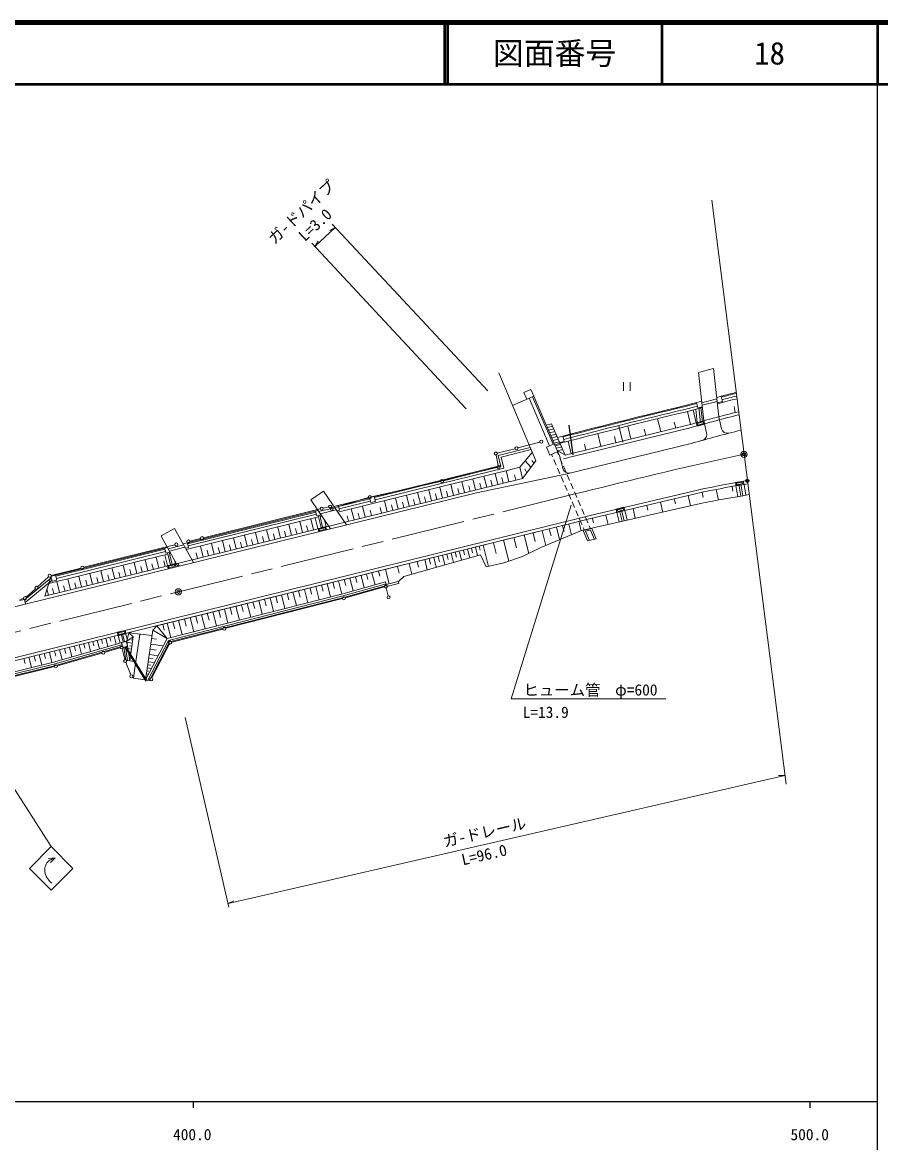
# Model space of a CAD drawing. Units: millimetres, scale not verified. Extents: x 40000 to 680000, y 20000 to 380000.
# Drawn here: x 440295 to 579500, y 198357 to 380000 of the extents above; entities that cross this region are included whole.
import ezdxf
from ezdxf.enums import TextEntityAlignment as Align

# ---------------------------------------------------------------- set-up
doc = ezdxf.new("R2010")
doc.units = ezdxf.units.MM
doc.header["$LTSCALE"] = 1000
doc.header["$PDMODE"] = 32
doc.header["$PDSIZE"] = 500
doc.linetypes.add('CHAIN', pattern=[18.5, 12, -1.5, 3.5, -1.5])
for name, color, linetype, lineweight in [('M-BGD', 7, 'Continuous', 13), ('M-BMK', 2, 'CHAIN', 13), ('M-BMK-ROW', 30, 'Continuous', 13), ('M-BMK-SRVR', 3, 'Continuous', 13), ('M-STR-HTXT', 7, 'Continuous', 13), ('M-STR-STRC', 7, 'Continuous', 13), ('M-TTL', 2, 'Continuous', 140), ('M-TTL-BAND', 7, 'Continuous', 25), ('M-TTL-LINE', 7, 'Continuous', 50)]:
    doc.layers.add(name, color=color, linetype=linetype, lineweight=lineweight)
doc.layers.add('M-OTRS', color=6, linetype='Continuous')
doc.layers.add('M-TTL-TXT', color=7, linetype='Continuous')
doc.styles.add('ＭＳ ゴシック', font='')
doc.styles.get('ＭＳ ゴシック').set_extended_font_data('MS Gothic')

msp = doc.modelspace()

# ---------------------------------------------------------------- linework, layer by layer
at = {"layer": 'M-BGD'}
for p, q in [((549944, 323244), (552382, 323899)), ((553270, 316061), (552382, 323899)), ((523553, 308916), (517593, 323160)), ((537812, 321651), (537812, 320251)), ((538862, 320251), (538862, 321651)), ((550833, 315407), (549944, 323244)), ((521656, 320006), (522756, 320483)), ((522133, 318907), (521656, 320006)), ((523232, 319384), (522756, 320483)), ((519796, 317895), (523232, 319384)), ((525815, 311363), (522481, 319058)), ((526365, 311601), (523030, 319296)), ((527202, 310223), (523232, 319384)), ((547563, 317821), (549062, 318206)), ((547601, 317676), (549685, 318212)), ((549062, 318206), (549932, 318430)), ((549647, 318357), (549871, 317487)), ((549932, 318430), (550474, 318570)), ((550502, 318319), (552943, 318947)), ((550548, 317919), (552989, 318547)), ((553618, 319382), (552915, 319198)), ((553845, 318512), (553017, 318296)), ((553618, 319382), (553845, 318512)), ((547710, 317250), (549794, 317787)), ((547820, 316825), (550591, 317538)), ((548689, 314798), (548171, 316915)), ((549574, 315060), (549103, 317155)), ((549767, 315110), (549523, 317263)), ((549871, 317487), (550576, 317668)), ((550271, 315095), (549996, 317519)), ((550592, 315185), (550318, 317602)), ((553691, 314107), (553270, 316061)), ((555730, 317723), (555933, 316746)), ((525258, 314708), (526143, 314926)), ((525439, 314290), (526324, 314508)), ((528354, 309825), (526143, 314926)), ((548203, 314673), (529656, 310147)), ((537697, 311944), (537055, 314578)), ((538982, 312464), (538474, 314541)), ((543833, 313641), (543321, 315736)), ((546260, 314224), (546023, 315194)), ((549582, 315058), (550833, 315407)), ((549730, 314529), (549582, 315058)), ((549730, 314529), (550980, 314878)), ((549767, 314954), (550729, 315223)), ((549834, 314714), (549767, 314954)), ((549834, 314714), (550796, 314982)), ((550796, 314982), (550729, 315223)), ((550980, 314878), (550833, 315407)), ((551267, 313456), (550833, 315407)), ((525621, 313872), (526505, 314090)), ((525802, 313454), (526686, 313672)), ((525983, 313036), (526867, 313254)), ((526164, 312618), (527049, 312836)), ((527102, 312713), (527941, 312930)), ((528166, 312060), (527941, 312930)), ((548386, 314204), (529774, 309662)), ((534135, 311269), (533632, 313326)), ((536560, 311862), (536322, 312831)), ((541406, 313057), (541169, 314027)), ((517468, 309796), (522650, 311074)), ((522799, 310719), (517928, 309518)), ((525284, 311133), (526567, 311689)), ((525840, 309850), (525284, 311133)), ((526345, 312199), (527230, 312418)), ((526526, 311781), (527411, 312000)), ((526708, 311363), (527592, 311582)), ((526889, 310945), (527773, 311164)), ((527070, 310527), (527954, 310746)), ((527464, 311878), (528166, 312060)), ((529293, 310053), (528795, 312089)), ((548978, 311779), (530366, 307237)), ((531713, 310666), (531476, 311636)), ((517908, 308011), (517468, 309796)), ((517928, 309518), (518368, 307733)), ((522995, 310249), (520988, 307865)), ((523553, 308916), (521430, 306068)), ((522777, 307875), (521857, 308898)), ((523266, 308530), (522911, 308939)), ((525840, 309850), (527122, 310406)), ((526115, 309969), (526285, 309576)), ((526484, 309117), (526882, 308199)), ((527031, 310366), (527251, 309858)), ((527070, 310527), (528452, 309849)), ((527469, 309606), (527202, 310223)), ((527450, 309399), (527848, 308481)), ((527469, 309606), (527948, 307668)), ((528061, 309238), (529766, 309660)), ((528354, 309825), (529646, 310144)), ((517874, 308157), (508313, 305798)), ((508349, 305652), (517908, 308011)), ((518368, 307733), (508440, 305283)), ((508559, 304798), (518905, 307351)), ((519203, 305519), (518760, 307315)), ((518905, 307351), (520988, 307865)), ((521430, 306068), (520988, 307865)), ((522095, 306959), (521780, 307593)), ((527081, 307741), (527478, 306823)), ((528046, 308023), (528444, 307105)), ((528659, 306815), (530364, 307237)), ((443933, 286958), (521430, 306068)), ((508313, 305798), (497231, 303063)), ((497407, 302952), (508349, 305652)), ((508440, 305283), (497498, 302583)), ((512021, 303748), (511578, 305543)), ((513816, 304191), (513373, 305986)), ((528661, 306816), (513975, 303715)), ((514714, 304412), (514492, 305310)), ((515611, 304633), (515169, 306429)), ((516509, 304855), (516288, 305753)), ((517407, 305076), (516964, 306872)), ((518305, 305298), (518083, 306195)), ((520323, 305795), (520109, 306659)), ((527677, 306364), (528075, 305447)), ((528643, 306646), (529041, 305729)), ((529239, 305270), (529637, 304353)), ((555964, 305410), (557242, 305633)), ((556058, 304869), (555964, 305410)), ((556137, 305288), (557121, 305460)), ((556180, 305042), (556137, 305288)), ((556180, 305042), (557163, 305214)), ((557163, 305214), (557121, 305460)), ((557337, 305092), (557242, 305633)), ((427443, 282377), (513975, 303715)), ((487057, 302565), (489125, 303971)), ((489125, 303971), (489128, 303973)), ((489125, 303971), (492842, 298504)), ((496909, 301923), (508559, 304798)), ((504844, 301978), (504402, 303772)), ((506638, 302421), (506195, 304214)), ((507535, 302642), (507314, 303539)), ((508432, 302863), (507989, 304657)), ((509329, 303084), (509108, 303981)), ((510226, 303306), (509784, 305100)), ((511124, 303527), (510902, 304424)), ((512918, 303969), (512697, 304867)), ((528274, 304988), (528671, 304070)), ((528870, 303612), (529268, 302694)), ((529836, 303894), (530233, 302976)), ((550699, 304369), (532152, 299965)), ((550814, 303883), (532267, 299479)), ((550537, 303818), (550728, 302986)), ((552820, 304273), (553213, 302555)), ((555546, 303966), (555405, 304752)), ((556349, 303111), (556043, 304866)), ((556058, 304869), (557337, 305092)), ((556841, 303195), (556509, 305100)), ((557166, 303251), (556834, 305156)), ((557658, 303334), (557352, 305093)), ((487057, 302565), (490253, 297865)), ((496746, 302943), (490818, 301481)), ((491435, 300572), (496909, 301923)), ((491530, 301657), (491724, 300881)), ((491583, 301445), (491546, 301590)), ((491566, 301511), (496630, 302761)), ((496721, 302392), (491658, 301142)), ((495879, 299768), (495437, 301560)), ((496594, 302906), (497371, 303098)), ((496786, 302129), (496594, 302906)), ((497563, 302321), (496786, 302129)), ((497371, 303098), (497563, 302321)), ((499464, 300652), (499022, 302444)), ((500361, 300873), (500139, 301769)), ((501257, 301094), (500815, 302887)), ((502154, 301315), (501933, 302211)), ((503050, 301536), (502608, 303329)), ((503947, 301757), (503726, 302654)), ((505741, 302199), (505520, 303096)), ((529466, 302235), (529864, 301318)), ((530432, 302517), (530830, 301600)), ((530960, 297590), (550307, 302013)), ((541566, 301680), (541747, 300889)), ((543788, 302210), (544155, 300607)), ((546031, 302744), (546217, 301932)), ((548274, 303279), (548650, 301634)), ((466363, 295450), (488229, 300842)), ((466883, 294518), (488338, 299808)), ((467071, 295470), (487892, 300605)), ((467162, 295101), (487986, 300237)), ((487891, 300609), (487855, 300750)), ((488002, 300177), (487891, 300609)), ((488002, 300177), (488056, 299966)), ((488382, 300053), (488056, 299966)), ((488284, 300027), (488808, 297902)), ((490938, 301303), (488348, 300666)), ((488382, 300053), (488707, 300139)), ((488525, 300091), (489050, 297962)), ((488847, 299933), (488580, 299868)), ((491178, 300951), (488588, 300313)), ((491298, 300775), (491724, 300881)), ((491449, 301361), (491449, 301361)), ((493191, 299105), (492970, 300001)), ((494087, 299326), (493645, 301118)), ((494983, 299547), (494762, 300443)), ((496918, 300024), (496697, 300920)), ((498568, 300431), (498347, 301327)), ((530063, 300859), (530460, 299941)), ((530456, 299546), (532160, 299967)), ((531029, 301141), (531426, 300224)), ((531625, 299765), (532023, 298847)), ((534939, 300101), (535287, 298579)), ((536610, 301069), (537870, 301380)), ((536741, 300536), (536610, 301069)), ((537107, 298995), (536725, 300538)), ((536741, 300536), (538001, 300847)), ((536791, 300959), (537760, 301199)), ((536851, 300717), (536791, 300959)), ((536851, 300717), (537820, 300957)), ((537593, 299107), (537211, 300653)), ((537915, 299180), (537532, 300729)), ((537820, 300957), (537760, 301199)), ((538001, 300847), (537870, 301380)), ((538401, 299291), (538017, 300845)), ((539344, 301151), (539701, 299588)), ((429358, 274609), (530455, 299539)), ((429478, 274124), (530575, 299054)), ((462126, 282175), (530575, 299054)), ((462781, 296736), (464964, 297955)), ((468069, 292395), (464964, 297955)), ((482147, 296381), (481705, 298173)), ((483938, 296823), (483497, 298614)), ((484834, 297044), (484613, 297940)), ((485730, 297265), (485288, 299056)), ((486625, 297486), (486404, 298381)), ((487521, 297707), (487079, 299498)), ((487809, 299678), (488243, 297918)), ((488398, 297956), (488243, 297918)), ((488252, 297920), (488380, 297403)), ((488398, 297956), (489369, 298195)), ((488434, 297810), (489405, 298050)), ((489283, 299292), (489542, 298238)), ((489369, 298195), (489542, 298238)), ((489465, 297807), (489405, 298050)), ((489514, 298231), (489642, 297715)), ((526930, 298125), (527438, 296129)), ((527928, 298379), (528164, 297453)), ((528926, 298633), (529360, 296926)), ((530575, 299061), (532280, 299483)), ((530575, 299061), (530914, 297580)), ((530575, 299061), (530914, 297580)), ((530659, 299483), (531057, 298565)), ((531256, 298106), (531453, 297651)), ((531256, 297606), (532642, 297923)), ((532222, 298388), (532443, 297878)), ((532642, 297923), (533367, 296246)), ((532757, 299581), (532929, 298830)), ((462854, 296605), (462781, 296736)), ((465309, 292210), (462854, 296605)), ((474982, 294614), (474540, 296406)), ((476773, 295056), (476331, 296848)), ((477669, 295277), (477448, 296173)), ((478564, 295498), (478123, 297289)), ((479460, 295719), (479239, 296614)), ((480356, 295940), (479914, 297731)), ((481251, 296160), (481030, 297056)), ((483043, 296602), (482822, 297498)), ((488494, 297567), (488434, 297810)), ((488494, 297567), (489465, 297807)), ((520011, 296449), (520426, 294816)), ((521671, 296858), (522426, 293885)), ((523141, 297162), (523474, 295851)), ((530960, 297590), (524397, 294868)), ((524595, 297532), (525189, 295196)), ((525763, 297828), (526038, 296745)), ((531256, 297606), (531981, 295929)), ((531633, 297488), (532425, 297669)), ((532279, 295997), (531633, 297488)), ((531981, 295929), (533367, 296246)), ((533071, 296178), (532425, 297669)), ((445683, 290351), (463846, 294830)), ((445720, 290205), (463425, 294571)), ((463416, 294608), (463389, 294717)), ((463546, 294081), (463416, 294608)), ((463950, 294644), (466466, 295265)), ((464152, 294282), (466669, 294902)), ((466770, 294721), (467228, 294834)), ((466770, 294721), (467228, 294834)), ((467072, 295465), (467035, 295616)), ((467072, 295465), (467212, 294897)), ((467212, 294897), (467228, 294834)), ((469608, 293289), (469166, 295081)), ((470503, 293510), (470282, 294406)), ((471399, 293731), (470957, 295522)), ((472295, 293952), (472074, 294848)), ((473190, 294173), (472749, 295964)), ((474086, 294394), (473865, 295289)), ((475877, 294835), (475656, 295731)), ((511833, 294432), (512033, 293647)), ((512492, 294595), (512851, 293181)), ((513134, 294753), (513327, 293993)), ((513776, 294911), (514125, 293540)), ((514402, 295066), (514562, 294436)), ((515028, 295220), (515900, 291790)), ((516690, 295630), (517137, 293871)), ((518352, 296040), (519216, 292637)), ((524397, 294868), (521416, 293381)), ((444577, 289017), (463383, 293655)), ((445811, 289836), (463516, 294202)), ((460642, 291078), (460200, 292870)), ((462433, 291520), (461992, 293311)), ((463476, 291777), (463255, 292673)), ((463911, 293785), (463383, 293655)), ((463383, 293655), (463813, 291912)), ((463546, 294081), (463582, 293935)), ((463582, 293935), (464253, 294101)), ((463582, 293935), (464253, 294101)), ((463857, 294003), (464377, 291896)), ((464100, 294063), (464619, 291956)), ((464367, 293897), (464154, 293845)), ((464966, 292825), (465112, 292232)), ((467490, 293489), (467466, 293475)), ((468712, 293068), (468491, 293964)), ((514599, 293673), (502140, 290169)), ((504327, 292581), (504562, 291657)), ((505554, 292884), (505970, 291246)), ((506284, 293064), (506511, 292169)), ((507013, 293244), (507418, 291653)), ((507725, 293419), (507945, 292553)), ((508436, 293594), (508829, 292050)), ((509129, 293765), (509342, 292927)), ((509823, 293936), (510204, 292437)), ((510498, 294103), (510705, 293292)), ((511210, 294129), (511544, 292814)), ((515515, 291703), (514599, 293673)), ((521416, 293381), (518363, 292349)), ((451685, 288870), (451244, 290661)), ((453477, 289311), (453035, 291103)), ((455268, 289753), (454826, 291545)), ((456164, 289974), (455943, 290870)), ((457059, 290195), (456618, 291986)), ((457955, 290416), (457734, 291311)), ((458851, 290637), (458409, 292428)), ((459746, 290858), (459526, 291753)), ((461538, 291299), (461317, 292195)), ((463973, 291951), (463813, 291912)), ((463828, 291915), (463959, 291381)), ((463973, 291951), (464341, 292042)), ((464009, 291806), (464980, 292045)), ((464069, 291563), (464009, 291806)), ((464069, 291563), (465040, 291802)), ((464341, 292042), (464944, 292191)), ((464944, 292191), (465112, 292232)), ((465040, 291802), (464980, 292045)), ((465090, 292227), (465221, 291693)), ((465309, 292210), (465552, 291774)), ((465483, 292308), (465754, 291824)), ((465552, 291774), (465727, 291872)), ((467868, 292345), (468044, 292444)), ((468070, 292395), (468069, 292395)), ((496996, 290773), (497493, 288818)), ((498077, 291040), (498294, 290188)), ((499172, 291310), (499771, 288955)), ((501129, 291793), (501415, 290666)), ((503049, 292266), (503486, 290548)), ((518363, 292349), (515515, 291703)), ((440639, 286346), (444970, 289920)), ((440745, 285915), (445076, 289489)), ((443933, 286958), (444577, 289017)), ((444577, 289017), (444922, 290120)), ((445684, 290352), (444911, 290161)), ((445101, 289388), (444911, 290161)), ((445538, 290316), (445056, 290197)), ((445538, 290316), (445056, 290197)), ((445101, 289388), (445874, 289579)), ((445684, 290352), (445874, 289579)), ((446311, 287545), (445870, 289336)), ((448103, 287986), (447661, 289778)), ((448998, 288207), (448777, 289103)), ((449894, 288428), (449452, 290219)), ((450790, 288649), (450569, 289545)), ((452581, 289091), (452360, 289986)), ((454372, 289532), (454152, 290428)), ((489732, 288982), (490276, 286843)), ((490657, 289210), (490906, 288230)), ((491581, 289438), (492122, 287313)), ((492263, 287349), (499212, 289301)), ((492347, 287009), (499297, 288962)), ((492505, 289666), (492749, 288710)), ((493430, 289894), (493956, 287824)), ((494333, 290117), (494567, 289195)), ((495235, 290339), (495747, 288327)), ((496116, 290556), (496341, 289670)), ((499358, 288719), (499212, 289301)), ((499525, 288893), (499327, 288843)), ((499400, 288552), (499327, 288843)), ((499400, 288552), (501093, 288978)), ((499525, 288893), (501020, 289269)), ((501020, 289269), (501281, 289334)), ((501093, 288978), (501354, 289043)), ((502140, 290169), (501281, 289334)), ((501354, 289043), (501281, 289334)), ((444520, 287103), (444281, 288072)), ((445416, 287324), (445195, 288219)), ((447207, 287765), (446986, 288661)), ((463756, 280092), (492263, 287349)), ((463995, 279791), (492347, 287009)), ((482330, 287157), (482888, 284962)), ((483255, 287385), (483518, 286351)), ((484181, 287613), (484736, 285432)), ((485107, 287842), (485366, 286821)), ((486032, 288070), (486583, 285903)), ((486957, 288298), (487213, 287291)), ((487883, 288526), (488430, 286373)), ((488807, 288754), (489060, 287760)), ((492407, 286766), (499358, 288719)), ((439837, 286257), (440614, 286449)), ((440805, 285672), (440029, 285480)), ((440614, 286449), (440805, 285672)), ((464165, 279577), (492407, 286766)), ((474917, 285329), (475489, 283079)), ((475844, 285557), (476121, 284469)), ((476771, 285786), (477339, 283550)), ((477698, 286015), (477971, 284940)), ((478624, 286243), (479189, 284021)), ((479551, 286472), (479821, 285410)), ((480477, 286700), (481039, 284491)), ((481404, 286928), (481670, 285881)), ((467494, 283498), (468080, 281192)), ((468422, 283727), (468713, 282584)), ((469350, 283956), (469933, 281664)), ((470278, 284185), (470566, 283056)), ((471207, 284414), (471786, 282136)), ((472134, 284643), (472418, 283527)), ((473062, 284871), (473638, 282607)), ((473989, 285100), (474270, 283998)), ((462126, 282175), (461454, 281434)), ((462126, 282175), (463756, 280092)), ((463065, 282406), (463308, 281450)), ((463778, 282582), (464371, 280248)), ((464707, 282811), (465005, 281641)), ((465636, 283040), (466226, 280721)), ((466565, 283269), (466859, 282113)), ((452448, 279788), (452790, 278401)), ((453142, 279959), (453309, 279279)), ((453835, 280130), (454164, 278795)), ((454503, 280295), (454664, 279640)), ((455170, 280459), (455487, 279174)), ((455686, 281102), (456948, 281413)), ((455818, 280568), (455686, 281102)), ((457080, 280879), (455818, 280568)), ((456146, 279363), (455847, 280575)), ((455868, 280992), (456839, 281231)), ((455928, 280749), (455868, 280992)), ((456899, 280989), (455928, 280749)), ((456627, 279501), (456297, 280840)), ((456858, 279567), (456530, 280898)), ((456839, 281231), (456899, 280989)), ((456948, 281413), (457080, 280879)), ((457330, 279741), (457051, 280872)), ((457224, 279672), (457535, 281042)), ((458268, 280350), (457224, 279672)), ((457535, 281042), (461328, 280559)), ((458268, 280350), (457535, 281042)), ((458268, 280350), (457716, 276483)), ((458197, 279855), (457979, 279887)), ((459339, 280784), (458486, 274904)), ((459339, 280784), (459332, 280813)), ((461454, 281434), (460287, 273372)), ((463756, 280092), (460287, 273372)), ((463995, 279791), (460653, 273319)), ((461262, 280108), (462059, 279993)), ((463756, 280092), (461454, 281434)), ((445510, 278077), (445712, 277258)), ((445551, 276326), (457224, 279672)), ((445635, 275986), (456449, 279086)), ((445695, 275744), (456518, 278846)), ((446340, 278282), (446738, 276667)), ((447148, 278481), (447343, 277689)), ((447956, 278680), (448339, 277125)), ((448733, 278872), (448921, 278109)), ((449511, 279064), (449880, 277567)), ((450259, 279248), (450440, 278514)), ((451007, 279433), (451363, 277992)), ((451728, 279611), (451902, 278904)), ((456351, 279426), (457120, 279647)), ((456572, 278657), (456351, 279426)), ((457341, 278878), (456572, 278657)), ((457095, 276574), (456765, 278712)), ((456896, 278750), (460292, 273179)), ((457354, 276536), (457007, 278782)), ((457096, 278807), (460463, 273283)), ((457120, 279647), (457341, 278878)), ((457338, 278932), (457224, 279672)), ((458126, 279360), (457253, 279485)), ((457716, 276483), (457338, 278932)), ((457985, 278370), (457412, 278452)), ((458056, 278865), (457694, 278917)), ((458107, 279224), (458123, 279228)), ((458130, 279384), (458153, 279390)), ((464165, 279577), (460915, 273281)), ((461007, 278347), (462011, 278201)), ((461100, 278901), (461063, 278891)), ((461128, 279178), (463134, 278887)), ((461162, 279433), (461173, 279436)), ((433892, 273454), (445551, 276326)), ((440531, 276850), (440736, 276020)), ((441361, 277054), (441770, 275395)), ((442191, 277259), (442395, 276429)), ((443020, 277463), (443429, 275804)), ((443850, 277668), (444055, 276838)), ((444680, 277873), (445089, 276212)), ((457354, 276536), (457095, 276574)), ((457716, 276483), (457354, 276536)), ((457844, 277381), (457572, 277419)), ((457915, 277875), (457703, 277906)), ((457716, 276483), (458695, 276341)), ((460717, 276341), (461743, 276192)), ((460802, 276928), (461511, 276826)), ((460887, 277516), (462319, 277308)), ((433976, 273114), (445635, 275986)), ((434036, 272872), (445695, 275744)), ((458486, 274904), (458306, 273659)), ((460430, 274362), (460783, 274310)), ((460502, 274856), (460781, 274816)), ((460573, 275351), (461257, 275252)), ((460645, 275846), (461130, 275776)), ((460915, 273281), (458306, 273659))]:
    msp.add_line(p, q, dxfattribs=at)
at = {"layer": 'M-BGD', "lineweight": 25}
msp.add_line((528926, 314692), (529552, 309859), dxfattribs=at)
at = {"layer": 'M-BGD'}
for centre, radius, start, end in [((619359, 64691), 263037, 103.92275, 104.47336), ((619359, 64691), 262887, 103.92656, 104.47325), ((619359, 64691), 262009, 103.94901, 104.66406), ((619359, 64691), 262448, 103.93777, 104.47299), ((815838, -800362), 1148886, 103.49056, 104.57956), ((815838, -800362), 1149915, 103.49116, 104.49906), ((815838, -800362), 1149765, 103.49116, 104.49903), ((815838, -800362), 1149326, 103.49096, 104.49904), ((619359, 64691), 259912, 104.0032, 105.88886), ((619359, 64691), 259413, 104.01623, 105.90356), ((619359, 64691), 256917, 104.08216, 105.90356), ((550304, 313190), 998, 282.55936, 15.41936), ((554658, 314359), 998, 194.63946, 282.15786), ((528917, 307907), 998, 193.88276, 283.88026), ((599451, 59608), 249568, 99.58557, 101.27326), ((599451, 59608), 249069, 99.59023, 101.27326), ((614597, -34713), 342809, 99.47207, 100.80916)]:
    msp.add_arc(centre, radius, start, end, dxfattribs=at)
at = {"layer": 'M-BMK'}
msp.add_line((428400, 278493), (529497, 303423), dxfattribs=at)
msp.add_lwpolyline([(529497, 303423), (531384, 303889), (532838, 304248), (534292, 304607), (535746, 304965), (537201, 305322), (538655, 305678), (540110, 306032), (541566, 306384), (543022, 306734), (544479, 307081), (545937, 307425), (547395, 307766), (549089, 308157), (550549, 308489), (552010, 308817), (553472, 309141), (554936, 309459), (556400, 309772), (557347, 309970)], dxfattribs=at)
at = {"layer": 'M-BMK-ROW'}
for p, q in [((520193, 310876), (517327, 310158)), ((524237, 311960), (520677, 311001)), ((517136, 309853), (517493, 308162)), ((517302, 307857), (508598, 305688)), ((508112, 305573), (496885, 303068)), ((496401, 302942), (490689, 301236)), ((469682, 296430), (488615, 301099)), ((489100, 301219), (489975, 301434)), ((467466, 295884), (469196, 296310)), ((450263, 291641), (465011, 295278)), ((444970, 290336), (449778, 291522)), ((442769, 288495), (444542, 290108)), ((440907, 286809), (442398, 288159)), ((492682, 286691), (499011, 288463)), ((499312, 288288), (499628, 287030)), ((439896, 286438), (440478, 286581)), ((473301, 281752), (492199, 286562)), ((464511, 279512), (472817, 281628)), ((453659, 277873), (456175, 278588)), ((456475, 278414), (456905, 276676)), ((461301, 273696), (464154, 279228)), ((445963, 275667), (453178, 277735)), ((457059, 276202), (457867, 274196)), ((434314, 272784), (445480, 275538))]:
    msp.add_line(p, q, dxfattribs=at)
for centre in [(520436, 310936), (524479, 312025), (517084, 310097), (517545, 307917), (508356, 305627), (490218, 301494), (496641, 303014), (488857, 301159), (490449, 301164), (469439, 296370), (465254, 295337), (467224, 295824), (450021, 291582), (444727, 290276), (442584, 288326), (499251, 288530), (499688, 286788), (440721, 286641), (492442, 286624), (473059, 281690), (453418, 277804), (456415, 278657), (464269, 279450), (456966, 276434), (445723, 275598), (457961, 273964), (461186, 273474)]:
    msp.add_circle(centre, 250, dxfattribs=at)
at = {"layer": 'M-BMK-SRVR'}
for p, q in [((557347, 309970), (552100, 351152)), ((564166, 256464), (557347, 309970))]:
    msp.add_line(p, q, dxfattribs=at)
for centre in [(557347, 309970), (465599, 287666)]:
    msp.add_circle(centre, 500, dxfattribs=at)
for p in [(557347, 309970), (465599, 287666)]:
    msp.add_point(p, dxfattribs=at)
at = {"layer": 'M-OTRS'}
for p in [(557347, 309970), (557896, 305668), (557896, 305668)]:
    msp.add_point(p, dxfattribs=at)
at = {"layer": 'M-STR-HTXT'}
for p, q in [((515781, 320260), (490541, 347287)), ((487720, 343644), (491044, 346749)), ((491044, 346749), (490143, 346249)), ((512292, 317331), (487217, 344183)), ((487720, 343644), (488280, 344509)), ((529306, 301732), (519551, 270288)), ((519551, 270288), (544668, 270308)), ((473796, 236507), (466717, 267309)), ((473657, 237113), (563986, 257873)), ((563986, 257873), (562955, 257893)), ((473657, 237113), (474576, 237581))]:
    msp.add_line(p, q, dxfattribs=at)
at = {"layer": 'M-STR-STRC'}
for p, q in [((444966, 246360), (427356, 273871)), ((441430, 242824), (444966, 246360)), ((444966, 246360), (448501, 242824)), ((445613, 244559), (444478, 244418)), ((445613, 244559), (444833, 243755)), ((444966, 239289), (441430, 242824)), ((448501, 242824), (444966, 239289))]:
    msp.add_line(p, q, dxfattribs=at)
msp.add_open_spline([(445093, 240443), (444762, 240684), (444629, 240806), (444407, 241105), (444094, 241525), (444012, 241842), (443934, 242359), (443866, 242805), (443954, 243087), (444147, 243495), (444448, 244135), (444953, 244276), (445613, 244559)], degree=3, knots=[0, 0, 0, 0, 1, 1, 1, 2, 2, 2, 3, 3, 3, 4, 4, 4, 4], dxfattribs=at)
at = {"layer": 'M-TTL'}
msp.add_line((680000, 380000), (40000, 380000), dxfattribs=at)
at = {"layer": 'M-TTL-BAND'}
for p, q in [((579000, 20000), (579000, 370000)), ((40000, 205000), (579000, 205000)), ((468000, 205000), (468000, 204000)), ((568000, 205000), (568000, 204000))]:
    msp.add_line(p, q, dxfattribs=at)
at = {"layer": 'M-TTL-LINE'}
for p, q in [((508747, 380000), (508747, 370000)), ((509247, 380000), (509247, 370000)), ((543997, 380000), (543997, 370000)), ((579000, 380000), (579000, 370000)), ((40000, 370000), (680000, 370000))]:
    msp.add_line(p, q, dxfattribs=at)

# ---------------------------------------------------------------- texts
at = {"layer": 'M-STR-HTXT', "style": 'ＭＳ ゴシック'}
for s, rotation, p in [('ガ-ドパイプ', 43.041, (481527, 343505)), ('L=3.0', 43.041, (486491, 343973)), ('ガ-ドレール', 12.943, (508891, 245722)), ('L=96.0', 12.943, (511876, 242763))]:
    msp.add_text(s, height=1833, rotation=rotation, dxfattribs=at).set_placement(p, align=Align.BOTTOM_LEFT)
at = {"layer": 'M-STR-STRC', "style": 'ＭＳ ゴシック'}
for s, p in [('ヒューム管', (521565, 270289)), ('φ=600', (536434, 270301)), ('L=13.9', (521439, 266672))]:
    msp.add_text(s, height=1833, dxfattribs=at).set_placement(p, align=Align.BOTTOM_LEFT)
at = {"layer": 'M-TTL-BAND', "style": 'ＭＳ ゴシック'}
for s, p in [('400.0', (467844, 198195)), ('500.0', (568000, 198195))]:
    msp.add_text(s, height=1833, dxfattribs=at).set_placement(p, align=Align.BOTTOM_CENTER)
at = {"layer": 'M-TTL-TXT', "style": 'ＭＳ ゴシック'}
for s, p in [('図面番号', (526622, 375000)), ('18', (561497, 375000))]:
    msp.add_text(s, height=3666, dxfattribs=at).set_placement(p, align=Align.MIDDLE_CENTER)

doc.saveas('drawing.dxf')
